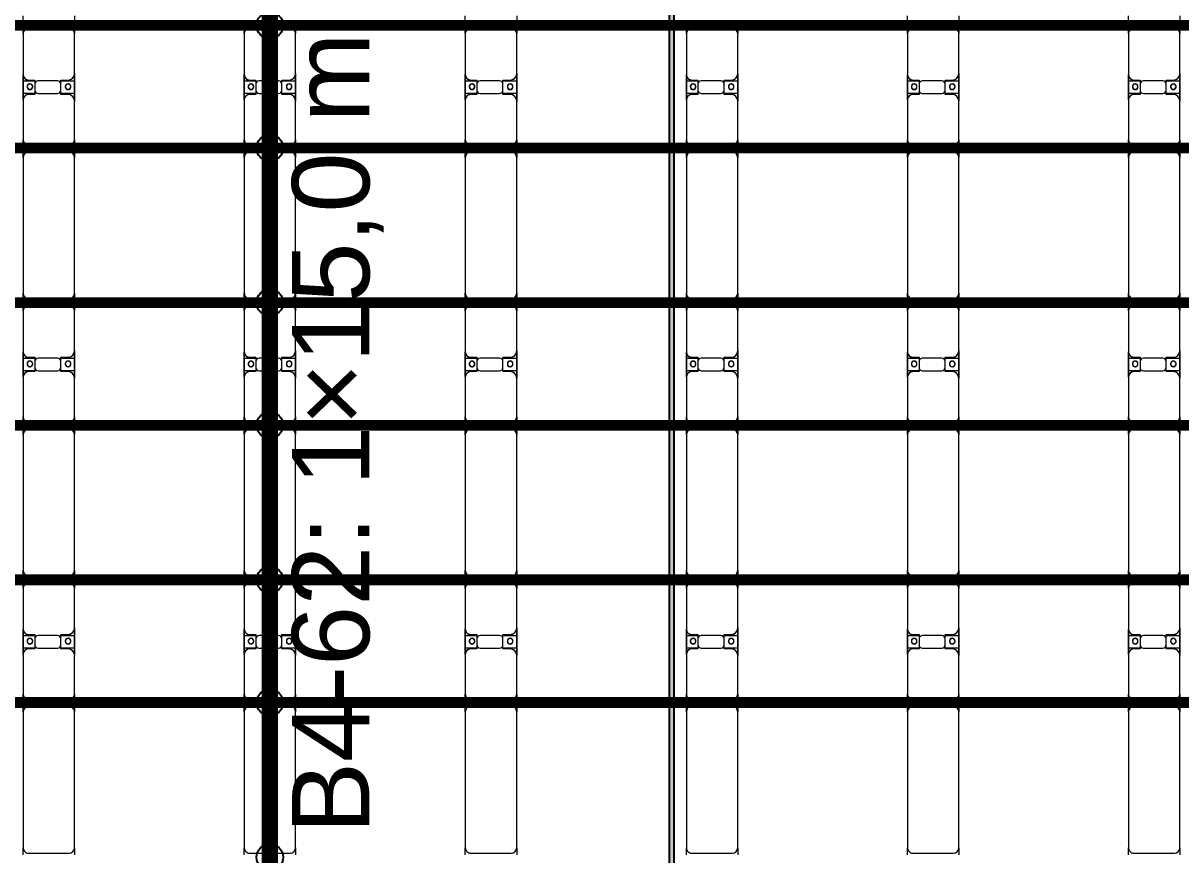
# Model space of a CAD drawing. Header units: millimetres. Extents: x -291190 to 146725, y 19759 to 185158.
# Drawn here: x -259412 to -248938, y 69363 to 76893 of the extents above; entities that cross this region are included whole.
import ezdxf

# ---------------------------------------------------------------- set-up
doc = ezdxf.new("R2010")
doc.units = ezdxf.units.MM
doc.layers.add('A-GENM', color=13, linetype='Continuous', lineweight=9)
doc.layers.add('S-BEAM', color=12, linetype='Continuous', lineweight=9)
doc.layers.add('GC-GHI CHU', color=2, linetype='Continuous')
doc.layers.add('GC-HOP 40x60 GIA CUONG', color=1, linetype='Continuous')
doc.styles.add('GC_VN', font='arial.ttf')

# ---------------------------------------------------------------- blocks, each defined once
blk = doc.blocks.new('Dai phao do pin - DẢI PHAO ĐỠ PIN-V47-KHUNG KẾT CẤU BÈ PIN 4')
at = {"layer": 'A-GENM', "color": 7}
for p, q in [((58340, 242), (58405, 242)), ((58445, 242), (58500, 242)), ((58445, 242), (58500, 242)), ((58860, 242), (58500, 242)), ((58860, 242), (59042, 242)), ((59042, 242), (58860, 242)), ((58928, 242), (59110, 242)), ((58928, 116), (58928, 242)), ((59110, 242), (58928, 242)), ((59042, 242), (59042, 116)), ((59460, 242), (59110, 242)), ((59460, 242), (59515, 242)), ((59460, 242), (59515, 242)), ((59555, 242), (59620, 242)), ((59555, 242), (59620, 242)), ((60850, 242), (59620, 242)), ((60850, 242), (60915, 242)), ((60850, 242), (60915, 242)), ((60955, 242), (61010, 242)), ((60955, 242), (61010, 242)), ((61370, 242), (61010, 242)), ((61370, 242), (61552, 242)), ((61552, 242), (61370, 242)), ((61438, 242), (61620, 242)), ((61438, 116), (61438, 242)), ((61620, 242), (61438, 242)), ((61552, 242), (61552, 116)), ((61970, 242), (61620, 242)), ((61970, 242), (62025, 242)), ((61970, 242), (62025, 242)), ((62065, 242), (62130, 242)), ((62065, 242), (62130, 242)), ((63360, 242), (62130, 242)), ((63360, 242), (63425, 242)), ((63360, 242), (63425, 242)), ((63465, 242), (63520, 242)), ((63465, 242), (63520, 242)), ((63880, 242), (63520, 242)), ((63880, 242), (64062, 242)), ((64062, 242), (63880, 242)), ((63948, 242), (64130, 242)), ((63948, 116), (63948, 242)), ((64130, 242), (63948, 242)), ((64062, 242), (64062, 116)), ((64480, 242), (64130, 242)), ((64480, 242), (64535, 242)), ((64480, 242), (64535, 242)), ((64575, 242), (64640, 242)), ((64575, 242), (64640, 242)), ((65870, 242), (64640, 242)), ((65870, 242), (65935, 242)), ((65870, 242), (65935, 242)), ((58450, 192), (58450, -173)), ((58920, 118), (58920, 182)), ((59012, 118), (58920, 118)), ((59050, 118), (58958, 118)), ((59050, 182), (59050, 118)), ((59510, -173), (59510, 192)), ((59570, 192), (59570, -173)), ((60900, -173), (60900, 192)), ((60960, 192), (60960, -173)), ((61430, 118), (61430, 182)), ((61522, 118), (61430, 118)), ((61560, 118), (61468, 118)), ((61560, 182), (61560, 118)), ((62020, -173), (62020, 192)), ((62080, 192), (62080, -173)), ((63410, -173), (63410, 192)), ((63470, 192), (63470, -173)), ((63940, 118), (63940, 182)), ((64032, 118), (63940, 118)), ((64070, 118), (63978, 118)), ((64070, 182), (64070, 118)), ((64530, -173), (64530, 192)), ((64590, 192), (64590, -173)), ((65920, -173), (65920, 192)), ((58928, 88), (58928, -88)), ((59042, -88), (59042, 88)), ((61438, 88), (61438, -88)), ((61552, -88), (61552, 88)), ((63948, 88), (63948, -88)), ((64062, -88), (64062, 88)), ((58920, -173), (58920, -118)), ((58920, -118), (59012, -118)), ((58928, -223), (58928, -116)), ((58928, -169), (58928, -202)), ((58958, -118), (59050, -118)), ((59042, -116), (59042, -223)), ((59050, -118), (59050, -173)), ((61430, -173), (61430, -118)), ((61430, -118), (61522, -118)), ((61438, -223), (61438, -116)), ((61438, -169), (61438, -202)), ((61468, -118), (61560, -118)), ((61552, -116), (61552, -223)), ((61560, -118), (61560, -173)), ((63940, -173), (63940, -118)), ((63940, -118), (64032, -118)), ((63948, -223), (63948, -116)), ((63948, -169), (63948, -202)), ((63978, -118), (64070, -118)), ((64062, -116), (64062, -223)), ((64070, -118), (64070, -173)), ((58405, -223), (58340, -223)), ((58500, -223), (58445, -223)), ((58500, -223), (58445, -223)), ((58500, -223), (58870, -223)), ((59042, -223), (58870, -223)), ((58870, -223), (59042, -223)), ((59100, -223), (58928, -223)), ((58928, -223), (59100, -223)), ((59100, -223), (59460, -223)), ((59515, -223), (59460, -223)), ((59515, -223), (59460, -223)), ((59620, -223), (59555, -223)), ((59620, -223), (59555, -223)), ((59620, -223), (60850, -223)), ((60915, -223), (60850, -223)), ((60915, -223), (60850, -223)), ((61010, -223), (60955, -223)), ((61010, -223), (60955, -223)), ((61010, -223), (61380, -223)), ((61552, -223), (61380, -223)), ((61380, -223), (61552, -223)), ((61610, -223), (61438, -223)), ((61438, -223), (61610, -223)), ((61610, -223), (61970, -223)), ((62025, -223), (61970, -223)), ((62025, -223), (61970, -223)), ((62130, -223), (62065, -223)), ((62130, -223), (62065, -223)), ((62130, -223), (63360, -223)), ((63425, -223), (63360, -223)), ((63425, -223), (63360, -223)), ((63520, -223), (63465, -223)), ((63520, -223), (63465, -223)), ((63520, -223), (63890, -223)), ((64062, -223), (63890, -223)), ((63890, -223), (64062, -223)), ((64120, -223), (63948, -223)), ((63948, -223), (64120, -223)), ((64120, -223), (64480, -223)), ((64535, -223), (64480, -223)), ((64535, -223), (64480, -223)), ((64640, -223), (64575, -223)), ((64640, -223), (64575, -223)), ((64640, -223), (65870, -223)), ((65935, -223), (65870, -223)), ((65935, -223), (65870, -223))]:
    blk.add_line(p, q, dxfattribs=at)
for centre, radius, start, end in [((58500, 192), 50, 90, 180), ((58500, 192), 50, 105, 180), ((58860, 182), 60, 360, 90), ((58860, 182), 60, 45, 60), ((58860, 182), 60, 360, 60), ((58860, 182), 60, 45, 60), ((59110, 182), 60, 90, 180), ((59110, 182), 60, 120, 180), ((59460, 192), 50, 360, 90), ((59460, 192), 50, 360, 75), ((59620, 192), 50, 90, 180), ((59620, 192), 50, 150, 180), ((59620, 192), 50, 105, 120), ((60850, 192), 50, 360, 90), ((60850, 192), 50, 60, 90), ((60850, 192), 50, 15, 30), ((61010, 192), 50, 90, 180), ((61010, 192), 50, 105, 180), ((61370, 182), 60, 360, 90), ((61370, 182), 60, 45, 60), ((61370, 182), 60, 360, 60), ((61370, 182), 60, 45, 60), ((61620, 182), 60, 90, 180), ((61620, 182), 60, 120, 180), ((61970, 192), 50, 360, 90), ((61970, 192), 50, 360, 75), ((62130, 192), 50, 90, 180), ((62130, 192), 50, 150, 180), ((62130, 192), 50, 105, 120), ((63360, 192), 50, 360, 90), ((63360, 192), 50, 60, 90), ((63360, 192), 50, 15, 30), ((63520, 192), 50, 90, 180), ((63520, 192), 50, 105, 180), ((63880, 182), 60, 360, 90), ((63880, 182), 60, 45, 60), ((63880, 182), 60, 360, 60), ((63880, 182), 60, 45, 60), ((64130, 182), 60, 90, 180), ((64130, 182), 60, 120, 180), ((64480, 192), 50, 360, 90), ((64480, 192), 50, 360, 75), ((64640, 192), 50, 90, 180), ((64640, 192), 50, 150, 180), ((64640, 192), 50, 105, 120), ((65870, 192), 50, 360, 90), ((65870, 192), 50, 60, 90), ((65870, 192), 50, 15, 30), ((58958, 88), 30, 90, 180), ((58979, 183), 25, 0, 180), ((58979, 183), 25, 360, 165), ((58979, 183), 25, 180, 0), ((58981, 183), 25, 0, 180), ((58981, 183), 25, 90, 180), ((58981, 183), 25, 180, 0), ((58981, 183), 25, 180, 270), ((58979, 183), 25, 210, 255), ((58979, 183), 25, 270, 360), ((58981, 183), 25, 15, 75), ((58981, 183), 25, 285, 330), ((59012, 88), 30, 360, 90), ((61468, 88), 30, 90, 180), ((61489, 183), 25, 0, 180), ((61489, 183), 25, 360, 165), ((61489, 183), 25, 180, 360), ((61491, 183), 25, 0, 180), ((61491, 183), 25, 90, 180), ((61491, 183), 25, 180, 0), ((61491, 183), 25, 180, 270), ((61489, 183), 25, 210, 255), ((61489, 183), 25, 270, 360), ((61491, 183), 25, 15, 75), ((61491, 183), 25, 285, 330), ((61522, 88), 30, 360, 90), ((63978, 88), 30, 90, 180), ((63999, 183), 25, 0, 180), ((63999, 183), 25, 360, 165), ((63999, 183), 25, 180, 360), ((64001, 183), 25, 360, 180), ((64001, 183), 25, 90, 180), ((64001, 183), 25, 180, 0), ((64001, 183), 25, 180, 270), ((63999, 183), 25, 210, 255), ((63999, 183), 25, 270, 360), ((64001, 183), 25, 15, 75), ((64001, 183), 25, 285, 330), ((64032, 88), 30, 360, 90), ((58958, -88), 30, 180, 270), ((59012, -88), 30, 270, 360), ((61468, -88), 30, 180, 270), ((61522, -88), 30, 270, 360), ((63978, -88), 30, 180, 270), ((64032, -88), 30, 270, 360), ((58500, -173), 50, 180, 270), ((58500, -173), 50, 180, 255), ((58870, -173), 50, 270, 360), ((58870, -173), 50, 285, 360), ((58870, -173), 50, 315, 0), ((58870, -173), 50, 315, 0), ((58979, -162), 25, 0, 180), ((58979, -162), 25, 105, 165), ((58979, -162), 25, 180, 0), ((58979, -162), 25, 195, 360), ((58981, -162), 25, 0, 180), ((58981, -162), 25, 105, 180), ((58981, -162), 25, 180, 360), ((58981, -162), 25, 180, 270), ((58979, -162), 25, 360, 75), ((58981, -162), 25, 15, 75), ((58981, -162), 25, 285, 345), ((59100, -173), 50, 180, 270), ((59100, -173), 50, 180, 255), ((59100, -173), 50, 210, 225), ((59100, -173), 50, 210, 225), ((59460, -173), 50, 270, 360), ((59460, -173), 50, 285, 360), ((59620, -173), 50, 180, 270), ((59620, -173), 50, 180, 210), ((60850, -173), 50, 270, 360), ((60850, -173), 50, 330, 360), ((61010, -173), 50, 180, 270), ((61010, -173), 50, 180, 255), ((61380, -173), 50, 270, 360), ((61380, -173), 50, 285, 360), ((61380, -173), 50, 315, 0), ((61380, -173), 50, 315, 0), ((61489, -162), 25, 0, 180), ((61489, -162), 25, 105, 165), ((61489, -162), 25, 180, 360), ((61489, -162), 25, 195, 360), ((61491, -162), 25, 0, 180), ((61491, -162), 25, 105, 180), ((61491, -162), 25, 180, 360), ((61491, -162), 25, 180, 270), ((61489, -162), 25, 360, 75), ((61491, -162), 25, 15, 75), ((61491, -162), 25, 285, 345), ((61610, -173), 50, 180, 270), ((61610, -173), 50, 180, 255), ((61610, -173), 50, 210, 225), ((61610, -173), 50, 210, 225), ((61970, -173), 50, 270, 360), ((61970, -173), 50, 285, 360), ((62130, -173), 50, 180, 270), ((62130, -173), 50, 180, 210), ((63360, -173), 50, 270, 360), ((63360, -173), 50, 330, 360), ((63520, -173), 50, 180, 270), ((63520, -173), 50, 180, 255), ((63890, -173), 50, 270, 360), ((63890, -173), 50, 285, 360), ((63890, -173), 50, 315, 0), ((63890, -173), 50, 315, 0), ((63999, -162), 25, 0, 180), ((63999, -162), 25, 105, 165), ((63999, -162), 25, 180, 360), ((63999, -162), 25, 195, 360), ((64001, -162), 25, 0, 180), ((64001, -162), 25, 105, 180), ((64001, -162), 25, 180, 0), ((64001, -162), 25, 180, 270), ((63999, -162), 25, 360, 75), ((64001, -162), 25, 15, 75), ((64001, -162), 25, 285, 345), ((64120, -173), 50, 180, 270), ((64120, -173), 50, 180, 255), ((64120, -173), 50, 210, 225), ((64120, -173), 50, 210, 225), ((64480, -173), 50, 270, 360), ((64480, -173), 50, 285, 360), ((64640, -173), 50, 180, 270), ((64640, -173), 50, 180, 210), ((65870, -173), 50, 270, 360), ((65870, -173), 50, 330, 360), ((59620, -173), 50, 240, 270), ((60850, -173), 50, 285, 300), ((62130, -173), 50, 240, 270), ((63360, -173), 50, 285, 300), ((64640, -173), 50, 240, 270), ((65870, -173), 50, 285, 300)]:
    blk.add_arc(centre, radius, start, end, dxfattribs=at)
blk = doc.blocks.new('Dai phao do pin - DẢI PHAO ĐỠ PIN-V48-KHUNG KẾT CẤU BÈ PIN 4')
at = {"layer": 'A-GENM', "color": 7}
for p, q in [((58445, 242), (58500, 242)), ((58445, 242), (58500, 242)), ((58860, 242), (58500, 242)), ((58860, 242), (59042, 242)), ((59042, 242), (58860, 242)), ((58928, 242), (59110, 242)), ((58928, 116), (58928, 242)), ((59110, 242), (58928, 242)), ((59042, 242), (59042, 116)), ((59460, 242), (59110, 242)), ((59460, 242), (59515, 242)), ((59460, 242), (59515, 242)), ((59555, 242), (59620, 242)), ((59555, 242), (59620, 242)), ((60850, 242), (59620, 242)), ((60850, 242), (60915, 242)), ((60850, 242), (60915, 242)), ((60955, 242), (61010, 242)), ((60955, 242), (61010, 242)), ((61370, 242), (61010, 242)), ((61370, 242), (61552, 242)), ((61552, 242), (61370, 242)), ((61438, 242), (61620, 242)), ((61438, 116), (61438, 242)), ((61620, 242), (61438, 242)), ((61552, 242), (61552, 116)), ((61970, 242), (61620, 242)), ((61970, 242), (62025, 242)), ((61970, 242), (62025, 242)), ((62065, 242), (62130, 242)), ((62065, 242), (62130, 242)), ((63360, 242), (62130, 242)), ((63360, 242), (63425, 242)), ((63360, 242), (63425, 242)), ((63465, 242), (63520, 242)), ((63465, 242), (63520, 242)), ((63880, 242), (63520, 242)), ((63880, 242), (64062, 242)), ((64062, 242), (63880, 242)), ((63948, 242), (64130, 242)), ((63948, 116), (63948, 242)), ((64130, 242), (63948, 242)), ((64062, 242), (64062, 116)), ((64480, 242), (64130, 242)), ((64480, 242), (64535, 242)), ((64480, 242), (64535, 242)), ((64575, 242), (64640, 242)), ((64575, 242), (64640, 242)), ((65870, 242), (64640, 242)), ((65870, 242), (65935, 242)), ((65870, 242), (65935, 242)), ((58450, 192), (58450, -173)), ((58920, 118), (58920, 182)), ((59012, 118), (58920, 118)), ((59050, 118), (58958, 118)), ((59050, 182), (59050, 118)), ((59510, -173), (59510, 192)), ((59570, 192), (59570, -173)), ((60900, -173), (60900, 192)), ((60960, 192), (60960, -173)), ((61430, 118), (61430, 182)), ((61522, 118), (61430, 118)), ((61560, 118), (61468, 118)), ((61560, 182), (61560, 118)), ((62020, -173), (62020, 192)), ((62080, 192), (62080, -173)), ((63410, -173), (63410, 192)), ((63470, 192), (63470, -173)), ((63940, 118), (63940, 182)), ((64032, 118), (63940, 118)), ((64070, 118), (63978, 118)), ((64070, 182), (64070, 118)), ((64530, -173), (64530, 192)), ((64590, 192), (64590, -173)), ((65920, -173), (65920, 192)), ((58928, 88), (58928, -88)), ((59042, -88), (59042, 88)), ((61438, 88), (61438, -88)), ((61552, -88), (61552, 88)), ((63948, 88), (63948, -88)), ((64062, -88), (64062, 88)), ((58920, -173), (58920, -118)), ((58920, -118), (59012, -118)), ((58928, -223), (58928, -116)), ((58928, -169), (58928, -202)), ((58958, -118), (59050, -118)), ((59042, -116), (59042, -223)), ((59050, -118), (59050, -173)), ((61430, -173), (61430, -118)), ((61430, -118), (61522, -118)), ((61438, -223), (61438, -116)), ((61438, -169), (61438, -202)), ((61468, -118), (61560, -118)), ((61552, -116), (61552, -223)), ((61560, -118), (61560, -173)), ((63940, -173), (63940, -118)), ((63940, -118), (64032, -118)), ((63948, -223), (63948, -116)), ((63948, -169), (63948, -202)), ((63978, -118), (64070, -118)), ((64062, -116), (64062, -223)), ((64070, -118), (64070, -173)), ((58500, -223), (58445, -223)), ((58500, -223), (58445, -223)), ((58500, -223), (58870, -223)), ((59042, -223), (58870, -223)), ((58870, -223), (59042, -223)), ((59100, -223), (58928, -223)), ((58928, -223), (59100, -223)), ((59100, -223), (59460, -223)), ((59515, -223), (59460, -223)), ((59515, -223), (59460, -223)), ((59620, -223), (59555, -223)), ((59620, -223), (59555, -223)), ((59620, -223), (60850, -223)), ((60915, -223), (60850, -223)), ((60915, -223), (60850, -223)), ((61010, -223), (60955, -223)), ((61010, -223), (60955, -223)), ((61010, -223), (61380, -223)), ((61552, -223), (61380, -223)), ((61380, -223), (61552, -223)), ((61610, -223), (61438, -223)), ((61438, -223), (61610, -223)), ((61610, -223), (61970, -223)), ((62025, -223), (61970, -223)), ((62025, -223), (61970, -223)), ((62130, -223), (62065, -223)), ((62130, -223), (62065, -223)), ((62130, -223), (63360, -223)), ((63425, -223), (63360, -223)), ((63425, -223), (63360, -223)), ((63520, -223), (63465, -223)), ((63520, -223), (63465, -223)), ((63520, -223), (63890, -223)), ((64062, -223), (63890, -223)), ((63890, -223), (64062, -223)), ((64120, -223), (63948, -223)), ((63948, -223), (64120, -223)), ((64120, -223), (64480, -223)), ((64535, -223), (64480, -223)), ((64535, -223), (64480, -223)), ((64640, -223), (64575, -223)), ((64640, -223), (64575, -223)), ((64640, -223), (65870, -223)), ((65935, -223), (65870, -223)), ((65935, -223), (65870, -223))]:
    blk.add_line(p, q, dxfattribs=at)
for centre, radius, start, end in [((58500, 192), 50, 90, 180), ((58500, 192), 50, 105, 180), ((58860, 182), 60, 360, 90), ((58860, 182), 60, 45, 60), ((58860, 182), 60, 360, 60), ((58860, 182), 60, 45, 60), ((59110, 182), 60, 90, 180), ((59110, 182), 60, 120, 180), ((59460, 192), 50, 360, 90), ((59460, 192), 50, 360, 75), ((59620, 192), 50, 90, 180), ((59620, 192), 50, 150, 180), ((59620, 192), 50, 105, 120), ((60850, 192), 50, 360, 90), ((60850, 192), 50, 60, 90), ((60850, 192), 50, 15, 30), ((61010, 192), 50, 90, 180), ((61010, 192), 50, 105, 180), ((61370, 182), 60, 360, 90), ((61370, 182), 60, 45, 60), ((61370, 182), 60, 360, 60), ((61370, 182), 60, 45, 60), ((61620, 182), 60, 90, 180), ((61620, 182), 60, 120, 180), ((61970, 192), 50, 360, 90), ((61970, 192), 50, 360, 75), ((62130, 192), 50, 90, 180), ((62130, 192), 50, 150, 180), ((62130, 192), 50, 105, 120), ((63360, 192), 50, 360, 90), ((63360, 192), 50, 60, 90), ((63360, 192), 50, 15, 30), ((63520, 192), 50, 90, 180), ((63520, 192), 50, 105, 180), ((63880, 182), 60, 360, 90), ((63880, 182), 60, 45, 60), ((63880, 182), 60, 360, 60), ((63880, 182), 60, 45, 60), ((64130, 182), 60, 90, 180), ((64130, 182), 60, 120, 180), ((64480, 192), 50, 360, 90), ((64480, 192), 50, 360, 75), ((64640, 192), 50, 90, 180), ((64640, 192), 50, 150, 180), ((64640, 192), 50, 105, 120), ((65870, 192), 50, 360, 90), ((65870, 192), 50, 60, 90), ((65870, 192), 50, 15, 30), ((58958, 88), 30, 90, 180), ((58979, 183), 25, 0, 180), ((58979, 183), 25, 360, 165), ((58979, 183), 25, 180, 0), ((58981, 183), 25, 0, 180), ((58981, 183), 25, 90, 180), ((58981, 183), 25, 180, 0), ((58981, 183), 25, 180, 270), ((58979, 183), 25, 210, 255), ((58979, 183), 25, 270, 360), ((58981, 183), 25, 15, 75), ((58981, 183), 25, 285, 330), ((59012, 88), 30, 360, 90), ((61468, 88), 30, 90, 180), ((61489, 183), 25, 0, 180), ((61489, 183), 25, 360, 165), ((61489, 183), 25, 180, 360), ((61491, 183), 25, 0, 180), ((61491, 183), 25, 90, 180), ((61491, 183), 25, 180, 0), ((61491, 183), 25, 180, 270), ((61489, 183), 25, 210, 255), ((61489, 183), 25, 270, 360), ((61491, 183), 25, 15, 75), ((61491, 183), 25, 285, 330), ((61522, 88), 30, 360, 90), ((63978, 88), 30, 90, 180), ((63999, 183), 25, 0, 180), ((63999, 183), 25, 360, 165), ((63999, 183), 25, 180, 360), ((64001, 183), 25, 360, 180), ((64001, 183), 25, 90, 180), ((64001, 183), 25, 180, 0), ((64001, 183), 25, 180, 270), ((63999, 183), 25, 210, 255), ((63999, 183), 25, 270, 360), ((64001, 183), 25, 15, 75), ((64001, 183), 25, 285, 330), ((64032, 88), 30, 360, 90), ((58958, -88), 30, 180, 270), ((59012, -88), 30, 270, 360), ((61468, -88), 30, 180, 270), ((61522, -88), 30, 270, 360), ((63978, -88), 30, 180, 270), ((64032, -88), 30, 270, 360), ((58500, -173), 50, 180, 270), ((58500, -173), 50, 180, 255), ((58870, -173), 50, 270, 360), ((58870, -173), 50, 285, 360), ((58870, -173), 50, 315, 0), ((58870, -173), 50, 315, 0), ((58979, -162), 25, 0, 180), ((58979, -162), 25, 105, 165), ((58979, -162), 25, 180, 0), ((58979, -162), 25, 195, 360), ((58981, -162), 25, 0, 180), ((58981, -162), 25, 105, 180), ((58981, -162), 25, 180, 360), ((58981, -162), 25, 180, 270), ((58979, -162), 25, 360, 75), ((58981, -162), 25, 15, 75), ((58981, -162), 25, 285, 345), ((59100, -173), 50, 180, 270), ((59100, -173), 50, 180, 255), ((59100, -173), 50, 210, 225), ((59100, -173), 50, 210, 225), ((59460, -173), 50, 270, 360), ((59460, -173), 50, 285, 360), ((59620, -173), 50, 180, 270), ((59620, -173), 50, 180, 210), ((60850, -173), 50, 270, 360), ((60850, -173), 50, 330, 360), ((61010, -173), 50, 180, 270), ((61010, -173), 50, 180, 255), ((61380, -173), 50, 270, 360), ((61380, -173), 50, 285, 360), ((61380, -173), 50, 315, 0), ((61380, -173), 50, 315, 0), ((61489, -162), 25, 0, 180), ((61489, -162), 25, 105, 165), ((61489, -162), 25, 180, 360), ((61489, -162), 25, 195, 360), ((61491, -162), 25, 0, 180), ((61491, -162), 25, 105, 180), ((61491, -162), 25, 180, 360), ((61491, -162), 25, 180, 270), ((61489, -162), 25, 360, 75), ((61491, -162), 25, 15, 75), ((61491, -162), 25, 285, 345), ((61610, -173), 50, 180, 270), ((61610, -173), 50, 180, 255), ((61610, -173), 50, 210, 225), ((61610, -173), 50, 210, 225), ((61970, -173), 50, 270, 360), ((61970, -173), 50, 285, 360), ((62130, -173), 50, 180, 270), ((62130, -173), 50, 180, 210), ((63360, -173), 50, 270, 360), ((63360, -173), 50, 330, 360), ((63520, -173), 50, 180, 270), ((63520, -173), 50, 180, 255), ((63890, -173), 50, 270, 360), ((63890, -173), 50, 285, 360), ((63890, -173), 50, 315, 0), ((63890, -173), 50, 315, 0), ((63999, -162), 25, 0, 180), ((63999, -162), 25, 105, 165), ((63999, -162), 25, 180, 360), ((63999, -162), 25, 195, 360), ((64001, -162), 25, 0, 180), ((64001, -162), 25, 105, 180), ((64001, -162), 25, 180, 0), ((64001, -162), 25, 180, 270), ((63999, -162), 25, 360, 75), ((64001, -162), 25, 15, 75), ((64001, -162), 25, 285, 345), ((64120, -173), 50, 180, 270), ((64120, -173), 50, 180, 255), ((64120, -173), 50, 210, 225), ((64120, -173), 50, 210, 225), ((64480, -173), 50, 270, 360), ((64480, -173), 50, 285, 360), ((64640, -173), 50, 180, 270), ((64640, -173), 50, 180, 210), ((65870, -173), 50, 270, 360), ((65870, -173), 50, 330, 360), ((59620, -173), 50, 240, 270), ((60850, -173), 50, 285, 300), ((62130, -173), 50, 240, 270), ((63360, -173), 50, 285, 300), ((64640, -173), 50, 240, 270), ((65870, -173), 50, 285, 300)]:
    blk.add_arc(centre, radius, start, end, dxfattribs=at)
blk = doc.blocks.new('Dai phao do pin - DẢI PHAO ĐỠ PIN-V49-KHUNG KẾT CẤU BÈ PIN 4')
at = {"layer": 'A-GENM', "color": 7}
for p, q in [((58445, 242), (58500, 242)), ((58445, 242), (58500, 242)), ((58860, 242), (58500, 242)), ((58860, 242), (59042, 242)), ((59042, 242), (58860, 242)), ((58928, 242), (59110, 242)), ((58928, 116), (58928, 242)), ((59110, 242), (58928, 242)), ((59042, 242), (59042, 116)), ((59460, 242), (59110, 242)), ((59460, 242), (59515, 242)), ((59460, 242), (59515, 242)), ((59555, 242), (59620, 242)), ((59555, 242), (59620, 242)), ((60850, 242), (59620, 242)), ((60850, 242), (60915, 242)), ((60850, 242), (60915, 242)), ((60955, 242), (61010, 242)), ((60955, 242), (61010, 242)), ((61370, 242), (61010, 242)), ((61370, 242), (61552, 242)), ((61552, 242), (61370, 242)), ((61438, 242), (61620, 242)), ((61438, 116), (61438, 242)), ((61620, 242), (61438, 242)), ((61552, 242), (61552, 116)), ((61970, 242), (61620, 242)), ((61970, 242), (62025, 242)), ((61970, 242), (62025, 242)), ((62065, 242), (62130, 242)), ((62065, 242), (62130, 242)), ((63360, 242), (62130, 242)), ((63360, 242), (63425, 242)), ((63360, 242), (63425, 242)), ((63465, 242), (63520, 242)), ((63465, 242), (63520, 242)), ((63880, 242), (63520, 242)), ((63880, 242), (64062, 242)), ((64062, 242), (63880, 242)), ((63948, 242), (64130, 242)), ((63948, 116), (63948, 242)), ((64130, 242), (63948, 242)), ((64062, 242), (64062, 116)), ((64480, 242), (64130, 242)), ((64480, 242), (64535, 242)), ((64480, 242), (64535, 242)), ((64575, 242), (64640, 242)), ((64575, 242), (64640, 242)), ((65870, 242), (64640, 242)), ((65870, 242), (65935, 242)), ((65870, 242), (65935, 242)), ((58450, 192), (58450, -173)), ((58920, 118), (58920, 182)), ((59012, 118), (58920, 118)), ((59050, 118), (58958, 118)), ((59050, 182), (59050, 118)), ((59510, -173), (59510, 192)), ((59570, 192), (59570, -173)), ((60900, -173), (60900, 192)), ((60960, 192), (60960, -173)), ((61430, 118), (61430, 182)), ((61522, 118), (61430, 118)), ((61560, 118), (61468, 118)), ((61560, 182), (61560, 118)), ((62020, -173), (62020, 192)), ((62080, 192), (62080, -173)), ((63410, -173), (63410, 192)), ((63470, 192), (63470, -173)), ((63940, 118), (63940, 182)), ((64032, 118), (63940, 118)), ((64070, 118), (63978, 118)), ((64070, 182), (64070, 118)), ((64530, -173), (64530, 192)), ((64590, 192), (64590, -173)), ((65920, -173), (65920, 192)), ((58928, 88), (58928, -88)), ((59042, -88), (59042, 88)), ((61438, 88), (61438, -88)), ((61552, -88), (61552, 88)), ((63948, 88), (63948, -88)), ((64062, -88), (64062, 88)), ((58920, -173), (58920, -118)), ((58920, -118), (59012, -118)), ((58928, -223), (58928, -116)), ((58928, -169), (58928, -202)), ((58958, -118), (59050, -118)), ((59042, -116), (59042, -223)), ((59050, -118), (59050, -173)), ((61430, -173), (61430, -118)), ((61430, -118), (61522, -118)), ((61438, -223), (61438, -116)), ((61438, -169), (61438, -202)), ((61468, -118), (61560, -118)), ((61552, -116), (61552, -223)), ((61560, -118), (61560, -173)), ((63940, -173), (63940, -118)), ((63940, -118), (64032, -118)), ((63948, -223), (63948, -116)), ((63948, -169), (63948, -202)), ((63978, -118), (64070, -118)), ((64062, -116), (64062, -223)), ((64070, -118), (64070, -173)), ((58500, -223), (58445, -223)), ((58500, -223), (58445, -223)), ((58500, -223), (58870, -223)), ((59042, -223), (58870, -223)), ((58870, -223), (59042, -223)), ((59100, -223), (58928, -223)), ((58928, -223), (59100, -223)), ((59100, -223), (59460, -223)), ((59515, -223), (59460, -223)), ((59515, -223), (59460, -223)), ((59620, -223), (59555, -223)), ((59620, -223), (59555, -223)), ((59620, -223), (60850, -223)), ((60915, -223), (60850, -223)), ((60915, -223), (60850, -223)), ((61010, -223), (60955, -223)), ((61010, -223), (60955, -223)), ((61010, -223), (61380, -223)), ((61552, -223), (61380, -223)), ((61380, -223), (61552, -223)), ((61610, -223), (61438, -223)), ((61438, -223), (61610, -223)), ((61610, -223), (61970, -223)), ((62025, -223), (61970, -223)), ((62025, -223), (61970, -223)), ((62130, -223), (62065, -223)), ((62130, -223), (62065, -223)), ((62130, -223), (63360, -223)), ((63425, -223), (63360, -223)), ((63425, -223), (63360, -223)), ((63520, -223), (63465, -223)), ((63520, -223), (63465, -223)), ((63520, -223), (63890, -223)), ((64062, -223), (63890, -223)), ((63890, -223), (64062, -223)), ((64120, -223), (63948, -223)), ((63948, -223), (64120, -223)), ((64120, -223), (64480, -223)), ((64535, -223), (64480, -223)), ((64535, -223), (64480, -223)), ((64640, -223), (64575, -223)), ((64640, -223), (64575, -223)), ((64640, -223), (65870, -223)), ((65935, -223), (65870, -223)), ((65935, -223), (65870, -223))]:
    blk.add_line(p, q, dxfattribs=at)
for centre, radius, start, end in [((58500, 192), 50, 90, 180), ((58500, 192), 50, 105, 180), ((58860, 182), 60, 360, 90), ((58860, 182), 60, 45, 60), ((58860, 182), 60, 360, 60), ((58860, 182), 60, 45, 60), ((59110, 182), 60, 90, 180), ((59110, 182), 60, 120, 180), ((59460, 192), 50, 360, 90), ((59460, 192), 50, 360, 75), ((59620, 192), 50, 90, 180), ((59620, 192), 50, 150, 180), ((59620, 192), 50, 105, 120), ((60850, 192), 50, 360, 90), ((60850, 192), 50, 60, 90), ((60850, 192), 50, 15, 30), ((61010, 192), 50, 90, 180), ((61010, 192), 50, 105, 180), ((61370, 182), 60, 360, 90), ((61370, 182), 60, 45, 60), ((61370, 182), 60, 360, 60), ((61370, 182), 60, 45, 60), ((61620, 182), 60, 90, 180), ((61620, 182), 60, 120, 180), ((61970, 192), 50, 360, 90), ((61970, 192), 50, 360, 75), ((62130, 192), 50, 90, 180), ((62130, 192), 50, 150, 180), ((62130, 192), 50, 105, 120), ((63360, 192), 50, 360, 90), ((63360, 192), 50, 60, 90), ((63360, 192), 50, 15, 30), ((63520, 192), 50, 90, 180), ((63520, 192), 50, 105, 180), ((63880, 182), 60, 360, 90), ((63880, 182), 60, 45, 60), ((63880, 182), 60, 360, 60), ((63880, 182), 60, 45, 60), ((64130, 182), 60, 90, 180), ((64130, 182), 60, 120, 180), ((64480, 192), 50, 360, 90), ((64480, 192), 50, 360, 75), ((64640, 192), 50, 90, 180), ((64640, 192), 50, 150, 180), ((64640, 192), 50, 105, 120), ((65870, 192), 50, 360, 90), ((65870, 192), 50, 60, 90), ((65870, 192), 50, 15, 30), ((58958, 88), 30, 90, 180), ((58979, 183), 25, 0, 180), ((58979, 183), 25, 360, 165), ((58979, 183), 25, 180, 0), ((58981, 183), 25, 0, 180), ((58981, 183), 25, 90, 180), ((58981, 183), 25, 180, 0), ((58981, 183), 25, 180, 270), ((58979, 183), 25, 210, 255), ((58979, 183), 25, 270, 360), ((58981, 183), 25, 15, 75), ((58981, 183), 25, 285, 330), ((59012, 88), 30, 360, 90), ((61468, 88), 30, 90, 180), ((61489, 183), 25, 0, 180), ((61489, 183), 25, 360, 165), ((61489, 183), 25, 180, 360), ((61491, 183), 25, 0, 180), ((61491, 183), 25, 90, 180), ((61491, 183), 25, 180, 0), ((61491, 183), 25, 180, 270), ((61489, 183), 25, 210, 255), ((61489, 183), 25, 270, 360), ((61491, 183), 25, 15, 75), ((61491, 183), 25, 285, 330), ((61522, 88), 30, 360, 90), ((63978, 88), 30, 90, 180), ((63999, 183), 25, 0, 180), ((63999, 183), 25, 360, 165), ((63999, 183), 25, 180, 360), ((64001, 183), 25, 360, 180), ((64001, 183), 25, 90, 180), ((64001, 183), 25, 180, 0), ((64001, 183), 25, 180, 270), ((63999, 183), 25, 210, 255), ((63999, 183), 25, 270, 360), ((64001, 183), 25, 15, 75), ((64001, 183), 25, 285, 330), ((64032, 88), 30, 360, 90), ((58958, -88), 30, 180, 270), ((59012, -88), 30, 270, 360), ((61468, -88), 30, 180, 270), ((61522, -88), 30, 270, 360), ((63978, -88), 30, 180, 270), ((64032, -88), 30, 270, 360), ((58500, -173), 50, 180, 270), ((58500, -173), 50, 180, 255), ((58870, -173), 50, 270, 360), ((58870, -173), 50, 285, 360), ((58870, -173), 50, 315, 0), ((58870, -173), 50, 315, 0), ((58979, -162), 25, 0, 180), ((58979, -162), 25, 105, 165), ((58979, -162), 25, 180, 0), ((58979, -162), 25, 195, 360), ((58981, -162), 25, 0, 180), ((58981, -162), 25, 105, 180), ((58981, -162), 25, 180, 360), ((58981, -162), 25, 180, 270), ((58979, -162), 25, 360, 75), ((58981, -162), 25, 15, 75), ((58981, -162), 25, 285, 345), ((59100, -173), 50, 180, 270), ((59100, -173), 50, 180, 255), ((59100, -173), 50, 210, 225), ((59100, -173), 50, 210, 225), ((59460, -173), 50, 270, 360), ((59460, -173), 50, 285, 360), ((59620, -173), 50, 180, 270), ((59620, -173), 50, 180, 210), ((60850, -173), 50, 270, 360), ((60850, -173), 50, 330, 360), ((61010, -173), 50, 180, 270), ((61010, -173), 50, 180, 255), ((61380, -173), 50, 270, 360), ((61380, -173), 50, 285, 360), ((61380, -173), 50, 315, 0), ((61380, -173), 50, 315, 0), ((61489, -162), 25, 0, 180), ((61489, -162), 25, 105, 165), ((61489, -162), 25, 180, 360), ((61489, -162), 25, 195, 360), ((61491, -162), 25, 0, 180), ((61491, -162), 25, 105, 180), ((61491, -162), 25, 180, 360), ((61491, -162), 25, 180, 270), ((61489, -162), 25, 360, 75), ((61491, -162), 25, 15, 75), ((61491, -162), 25, 285, 345), ((61610, -173), 50, 180, 270), ((61610, -173), 50, 180, 255), ((61610, -173), 50, 210, 225), ((61610, -173), 50, 210, 225), ((61970, -173), 50, 270, 360), ((61970, -173), 50, 285, 360), ((62130, -173), 50, 180, 270), ((62130, -173), 50, 180, 210), ((63360, -173), 50, 270, 360), ((63360, -173), 50, 330, 360), ((63520, -173), 50, 180, 270), ((63520, -173), 50, 180, 255), ((63890, -173), 50, 270, 360), ((63890, -173), 50, 285, 360), ((63890, -173), 50, 315, 0), ((63890, -173), 50, 315, 0), ((63999, -162), 25, 0, 180), ((63999, -162), 25, 105, 165), ((63999, -162), 25, 180, 360), ((63999, -162), 25, 195, 360), ((64001, -162), 25, 0, 180), ((64001, -162), 25, 105, 180), ((64001, -162), 25, 180, 0), ((64001, -162), 25, 180, 270), ((63999, -162), 25, 360, 75), ((64001, -162), 25, 15, 75), ((64001, -162), 25, 285, 345), ((64120, -173), 50, 180, 270), ((64120, -173), 50, 180, 255), ((64120, -173), 50, 210, 225), ((64120, -173), 50, 210, 225), ((64480, -173), 50, 270, 360), ((64480, -173), 50, 285, 360), ((64640, -173), 50, 180, 270), ((64640, -173), 50, 180, 210), ((65870, -173), 50, 270, 360), ((65870, -173), 50, 330, 360), ((59620, -173), 50, 240, 270), ((60850, -173), 50, 285, 300), ((62130, -173), 50, 240, 270), ((63360, -173), 50, 285, 300), ((64640, -173), 50, 240, 270), ((65870, -173), 50, 285, 300)]:
    blk.add_arc(centre, radius, start, end, dxfattribs=at)
blk = doc.blocks.new('Dầm C52 - Dầm C52-73880-KHUNG KẾT CẤU BÈ PIN 4')
at = {"layer": 'S-BEAM', "lineweight": 140}
blk.add_hatch(color=1, dxfattribs=at).paths.add_polyline_path([(-101365, 20), (-101557, 20), (-101557, -20), (101518, -20), (101518, 20), (-100457, 20)])
at = {"layer": 'S-BEAM', "color": 1, "lineweight": 140}
for p, q in [((-101557, 20), (101518, 20)), ((101518, -20), (-101557, -20))]:
    blk.add_line(p, q, dxfattribs=at)
blk = doc.blocks.new('Dầm C52 - Dầm C52-73879-KHUNG KẾT CẤU BÈ PIN 4')
at = {"layer": 'S-BEAM', "lineweight": 140}
blk.add_hatch(color=1, dxfattribs=at).paths.add_polyline_path([(-101365, 20), (-101557, 20), (-101557, -20), (101557, -20), (101557, 20), (-100457, 20)])
at = {"layer": 'S-BEAM', "color": 1, "lineweight": 140}
for p, q in [((-101557, 20), (101557, 20)), ((101557, -20), (-101557, -20))]:
    blk.add_line(p, q, dxfattribs=at)
blk = doc.blocks.new('Dầm C52 - Hộp 40x60-74703-KHUNG KẾT CẤU BÈ PIN 4')
at = {"layer": 'S-BEAM', "lineweight": 25}
blk.add_hatch(color=4, dxfattribs=at).paths.add_polyline_path([(-37152, -20), (37152, -20), (37152, 20), (-37152, 20)])
at = {"layer": 'S-BEAM', "color": 4, "lineweight": 25}
for p, q in [((-37152, 20), (37152, 20)), ((37152, -20), (-37152, -20))]:
    blk.add_line(p, q, dxfattribs=at)

msp = doc.modelspace()

# ---------------------------------------------------------------- linework, layer by layer
at = {"layer": 'GC-HOP 40x60 GIA CUONG', "const_width": 150}
msp.add_lwpolyline([(-257180, 65052), (-257180, 80052)], dxfattribs=at)
at = {"layer": 'GC-HOP 40x60 GIA CUONG'}
for centre in [(-257180, 76873), (-257180, 75763), (-257180, 74363), (-257180, 73253), (-257180, 71853), (-257180, 70743), (-257180, 69343)]:
    msp.add_circle(centre, 120, dxfattribs=at)

# ---------------------------------------------------------------- block references
at = {"layer": 'A-GENM', "color": 7, "rotation": 269.9999999999996}
for name, p in [('Dai phao do pin - DẢI PHAO ĐỠ PIN-V47-KHUNG KẾT CẤU BÈ PIN 4', (-259189, 135298)), ('Dai phao do pin - DẢI PHAO ĐỠ PIN-V49-KHUNG KẾT CẤU BÈ PIN 4', (-257189, 135298)), ('Dai phao do pin - DẢI PHAO ĐỠ PIN-V47-KHUNG KẾT CẤU BÈ PIN 4', (-255189, 135298)), ('Dai phao do pin - DẢI PHAO ĐỠ PIN-V48-KHUNG KẾT CẤU BÈ PIN 4', (-253189, 135298)), ('Dai phao do pin - DẢI PHAO ĐỠ PIN-V47-KHUNG KẾT CẤU BÈ PIN 4', (-251189, 135298)), ('Dai phao do pin - DẢI PHAO ĐỠ PIN-V47-KHUNG KẾT CẤU BÈ PIN 4', (-249189, 135298))]:
    msp.add_blockref(name, p, dxfattribs=at)
at = {"layer": 'S-BEAM', "color": 4, "lineweight": 25, "rotation": 89.99999999999977}
msp.add_blockref('Dầm C52 - Hộp 40x60-74703-KHUNG KẾT CẤU BÈ PIN 4', (-253544, 101989), dxfattribs=at)
at = {"layer": 'S-BEAM', "color": 1, "lineweight": 140, "rotation": 180}
for name, p in [('Dầm C52 - Dầm C52-73879-KHUNG KẾT CẤU BÈ PIN 4', (-182146, 76873)), ('Dầm C52 - Dầm C52-73880-KHUNG KẾT CẤU BÈ PIN 4', (-182146, 75763)), ('Dầm C52 - Dầm C52-73879-KHUNG KẾT CẤU BÈ PIN 4', (-182146, 74363)), ('Dầm C52 - Dầm C52-73880-KHUNG KẾT CẤU BÈ PIN 4', (-182146, 73253)), ('Dầm C52 - Dầm C52-73879-KHUNG KẾT CẤU BÈ PIN 4', (-182146, 71853)), ('Dầm C52 - Dầm C52-73880-KHUNG KẾT CẤU BÈ PIN 4', (-182146, 70743))]:
    msp.add_blockref(name, p, dxfattribs=at)

# ---------------------------------------------------------------- texts
at = {"layer": 'GC-GHI CHU', "style": 'GC_VN'}
msp.add_text('B4-62: 1×15,0 m', height=700, rotation=90, dxfattribs=at).set_placement((-256280, 69552))

doc.saveas('drawing.dxf')
